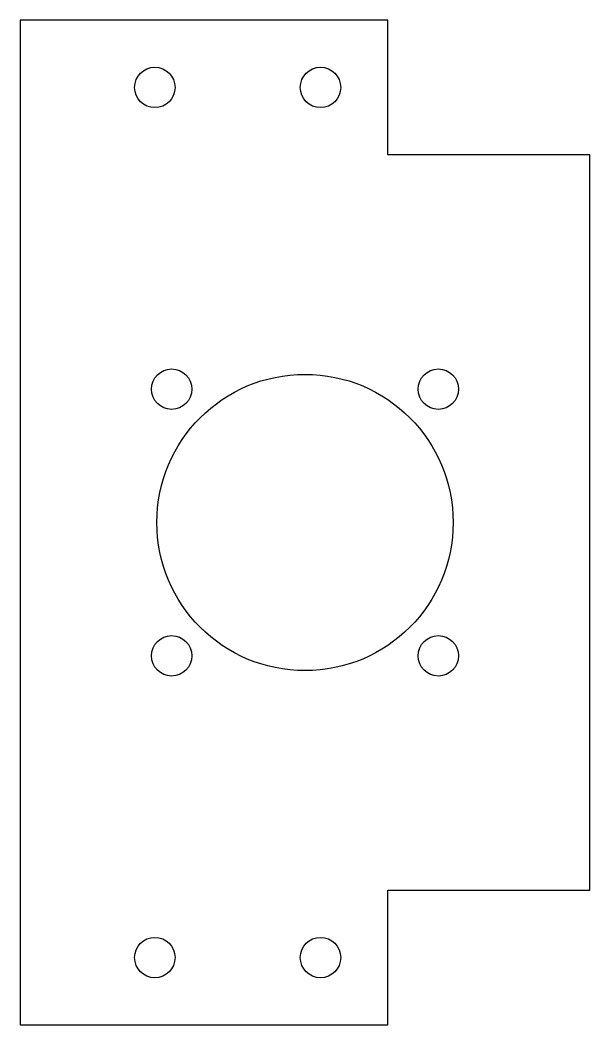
# Model space of a CAD drawing. Header units: millimetres. Extents: x 12.8 to 55.1, y -170.7 to -96.1.
import ezdxf

# ---------------------------------------------------------------- set-up
doc = ezdxf.new("R2010")
doc.units = ezdxf.units.MM
doc.layers.get('0').update_dxf_attribs({"linetype": 'CONTINUOUS'})

msp = doc.modelspace()

# ---------------------------------------------------------------- linework, layer by layer
msp.add_lwpolyline([(12.782, -170.667), (40.082, -170.667), (40.082, -160.667), (55.082, -160.667), (55.082, -106.067), (40.082, -106.067), (40.082, -96.067), (12.782, -96.067)], close=True)
for centre, radius in [((22.782, -101.067), 1.5), ((35.082, -101.067), 1.5), ((24.033, -123.468), 1.5), ((43.832, -123.468), 1.5), ((33.932, -133.367), 11), ((24.033, -143.267), 1.5), ((43.832, -143.267), 1.5), ((22.782, -165.667), 1.5), ((35.082, -165.667), 1.5)]:
    msp.add_circle(centre, radius)

doc.saveas('drawing.dxf')
